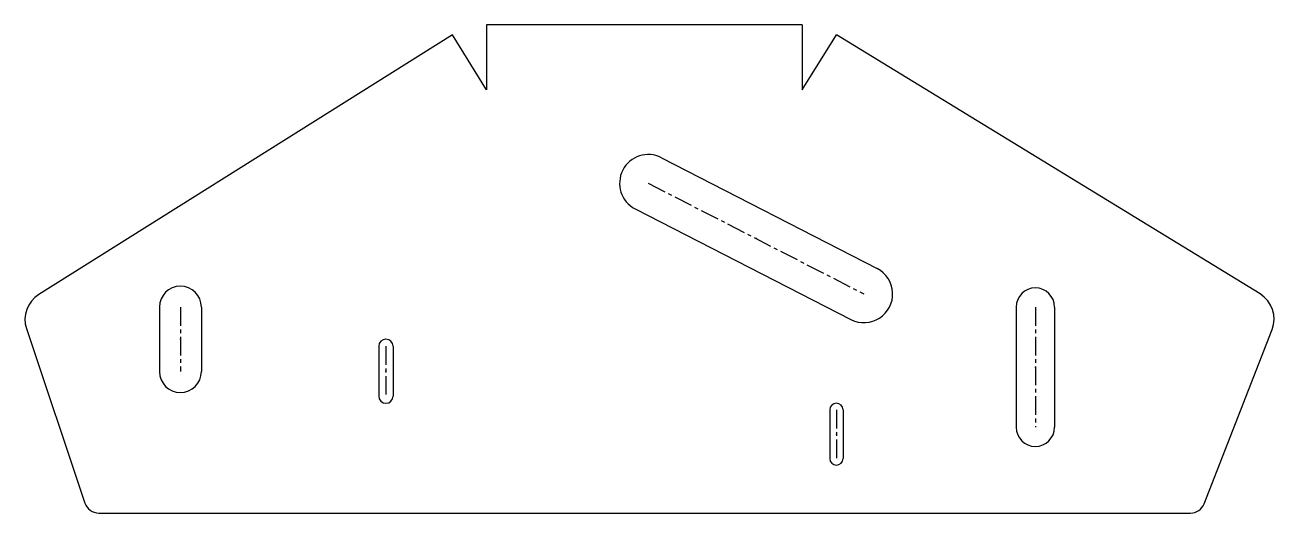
# Model space of a CAD drawing. Header units: millimetres. Extents: x 4 to 858, y 0 to 333.
import ezdxf

# ---------------------------------------------------------------- set-up
doc = ezdxf.new("R2010")
doc.units = ezdxf.units.MM
doc.header["$PDSIZE"] = -1
doc.linetypes.add('CENTERX2', pattern=[20.32, 12.7, -2.54, 2.54, -2.54])

msp = doc.modelspace()

# ---------------------------------------------------------------- linework, layer by layer
at = {"color": 7, "linetype": 'Continuous'}
for p, q in [((319.49, 333.4), (319.49, 289.2)), ((535.32, 333.4), (319.49, 333.4)), ((535.32, 333.4), (535.32, 289.2)), ((296.16, 326.6), (13.34, 149.26)), ((319.49, 289.2), (296.16, 326.6)), ((535.32, 289.2), (558.64, 326.6)), ((848.22, 149.63), (558.64, 326.6)), ((439.01, 242.72), (586.46, 167.08)), ((421.11, 207.82), (568.55, 132.18)), ((95.86, 140.68), (95.86, 96.67)), ((124.53, 140.68), (124.53, 96.67)), ((681.53, 140.68), (681.53, 58.58)), ((707.74, 140.68), (707.74, 58.58)), ((5.01, 125.96), (44.94, 6.82)), ((810.06, 6.37), (856.43, 125.3)), ((245.76, 113.87), (245.76, 79.87)), ((255.59, 113.87), (255.59, 79.87)), ((554.11, 70.45), (554.11, 37.28)), ((563.17, 70.45), (563.17, 37.28)), ((54.42, 0), (800.74, 0))]:
    msp.add_line(p, q, dxfattribs=at)
at = {"color": 7, "linetype": 'CENTERX2'}
for p, q in [((430.06, 225.27), (577.5, 149.63)), ((110.2, 140.68), (110.2, 96.67)), ((694.64, 140.68), (694.64, 58.58)), ((250.68, 113.87), (250.68, 79.87)), ((558.64, 70.45), (558.64, 37.28))]:
    msp.add_line(p, q, dxfattribs=at)
at = {"color": 7, "linetype": 'Continuous'}
for centre, radius, start, end in [((430.06, 225.27), 19.61, 62.84165, 242.84165), ((577.5, 149.63), 19.61, 242.84165, 62.84165), ((110.2, 140.68), 14.33, 0, 180), ((694.64, 140.68), 13.11, 0, 180), ((23.97, 132.32), 20, 122.08935, 198.53152), ((837.79, 132.56), 20, 338.69841, 58.5695), ((250.68, 113.87), 4.91, 0, 180), ((110.2, 96.67), 14.33, 180, 0), ((250.68, 79.87), 4.91, 180, 0), ((558.64, 70.45), 4.53, 0, 180), ((694.64, 58.58), 13.11, 180, 0), ((558.64, 37.28), 4.53, 180, 0), ((54.42, 10), 10, 198.53152, 270), ((800.74, 10), 10, 270, 338.69841)]:
    msp.add_arc(centre, radius, start, end, dxfattribs=at)
for p in [(503.78, 187.45), (110.2, 118.67), (250.68, 96.87), (694.64, 99.63), (558.64, 53.87)]:
    msp.add_point(p, dxfattribs=at)

doc.saveas('drawing.dxf')
